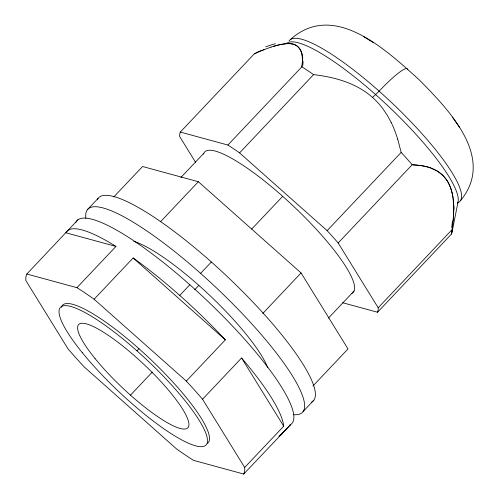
<?xml version="1.0" encoding="UTF-8"?>
<svg xmlns="http://www.w3.org/2000/svg" width="499" height="499" viewBox="0 0 499 499"><rect width="100%" height="100%" fill="white"/><g stroke="black" fill="none" stroke-linecap="round" stroke-linejoin="round"><path stroke-width="0.75" d="M453.753 209.312L453.204 220.758M302.375 61.751C304.234 52.85 298.159 42.558 288.347 43.625M451.913 230.488L451.826 231.474M302.057 65.537L301.895 66.791L227.887 145.041L180.32 132.067A133.982 28.306 43.4 0 0 179.671 136.545L195.589 162.325M451.689 232.746L451.533 234L377.525 312.249L342.595 302.718M451.664 232.983L451.533 234A133.982 28.306 43.4 0 0 452.188 229.521L452.474 227.382M452.075 231.954L457.945 202.394M460.533 200.586C496.131 157.715 448.414 109.468 419.104 79.703C386.519 50.486 333.943 0.131 290.299 39.664M78.012 219.728L26.852 274.02A147.76 31.219 43.4 0 0 25.886 280.613L68.007 348.826A147.76 31.219 43.4 0 0 84.244 366.965L176.434 448.838A147.76 31.219 43.4 0 0 193.631 460.39L243.705 474.05L290.774 424.481L280.026 435.571M87.275 209.829L98.041 198.446M113.847 196.88L142.571 166.51L198.359 181.73L301.072 272.947L347.996 348.938L312.892 386.058M180.32 132.067L254.334 53.811L264.327 49.544M180.844 177.544L203.81 153.268M26.852 274.02L76.927 287.68L115.949 246.425L65.874 232.759A147.76 31.219 43.4 0 1 115.949 246.425M160.597 221.662L198.359 181.73M76.927 287.68A147.76 31.219 43.4 0 1 94.124 299.232L133.146 257.971A147.76 31.219 43.4 0 1 225.342 339.844L186.314 381.105A147.76 31.219 43.4 0 1 202.55 399.244L244.672 467.457A147.76 31.219 43.4 0 1 243.705 474.05M227.887 145.041A133.982 28.306 43.4 0 1 239.57 152.887L313.578 74.638C334.667 77.052 356.38 83.046 372.553 97.461A75.854 73.334 8.3 0 1 383.488 109.599L387.586 115.818L391.097 122.299M179.752 295.427L189.845 284.754M200.61 273.371L211.37 261.994M251.721 229.072L282.69 196.332M136.957 350.847L138.972 348.714M194.753 289.738L198.852 285.403M130.488 395.158L152.376 372.017M377.525 312.249A133.982 28.306 43.4 0 0 378.18 307.771L338.172 242.982A133.982 28.306 43.4 0 0 327.144 230.657L401.152 152.407L397.709 139.159M262.78 313.441L301.072 272.947M338.172 242.982L412.18 164.732L420.133 165.425L427.612 166.965A113.678 69.124 -56.3 0 1 430.094 167.733L437.168 171.001L442.763 175.299M202.55 399.244L241.572 357.989A147.76 31.219 43.4 0 1 283.694 426.196L244.672 467.457M328.411 318.144L354.041 291.048M378.18 307.771L452.188 229.521C454.096 213.273 456.011 194.616 446.717 180.052M303.043 411.613L313.809 400.235M372.553 97.461L379.121 91.161A45.078 6.475 -48.4 0 1 407.777 69.779M254.334 53.811L256.118 53.006M262.106 50.436L263.06 50.05M263.534 49.856L271.076 47.074M273.789 46.207L280.432 44.498L286.12 43.694M286.064 43.7L287.942 43.625M286.332 43.681L289.694 43.669M413.839 164.807L412.18 164.732A133.982 28.306 43.4 0 0 401.152 152.407M289.869 43.681L293.2 44.218M419.378 165.319L420.252 165.443M420.694 165.506C428.111 166.604 435.577 169.055 441.347 174.008M363.359 36.489L373.707 42.839M441.584 174.207L444.728 177.407L447.285 180.925A75.779 46.058 -56.1 0 1 451.732 191.566L452.013 192.614M239.57 152.887L327.144 230.657M133.146 257.971L225.342 339.844M94.124 299.232L186.314 381.105M443.118 175.648L446.574 179.846M298.739 47.424L300.51 49.975M452.674 117.521L459.591 127.495M241.572 357.989L283.694 426.196M300.598 50.143L301.858 53.867M452.094 192.97L452.618 195.514M452.687 195.882L452.986 197.735M453.098 198.565L453.672 205.289M302.163 55.607L302.413 60.915L301.895 66.791A133.982 28.306 43.4 0 1 313.578 74.638M453.685 205.632L453.697 205.975M289.064 40.987A117.203 24.763 43.4 0 1 394.803 105.645A117.203 24.763 43.4 0 1 457.614 202.794M286.931 43.226A117.203 24.763 43.4 0 1 387.299 105.27A117.203 24.763 43.4 0 1 457.477 203.604M61.34 307.328A100.174 21.164 43.4 0 1 147.062 356.068A100.174 21.164 43.4 0 1 207.503 443.368M85.884 218.294A147.76 31.219 43.4 0 1 216.466 287.911A147.76 31.219 43.4 0 1 293.655 414.694M97.274 199.775A147.76 31.219 43.4 0 1 227.232 276.527A147.76 31.219 43.4 0 1 311.463 402.238M133.807 241.341A100.174 21.164 43.4 0 1 209.075 294.753A100.174 21.164 43.4 0 1 267.583 367.401M282.733 432.789A147.76 31.219 43.4 0 1 278.997 436.051M75.748 222.542A147.76 31.219 43.4 0 1 206.686 300.217A147.76 31.219 43.4 0 1 289.383 425.26M203.505 154.116A102.176 21.588 43.4 0 1 292.757 205.526A102.176 21.588 43.4 0 1 351.652 293.437M256.299 52.638A167.527 60.198 -41.8 0 1 261.825 50.274M271.032 47.143A113.678 40.681 -41.7 0 1 273.745 46.276M273.695 46.357A92.502 33.215 -41.8 0 1 286.039 43.731M265.805 46.837A126.21 46.75 -42.8 0 1 275.367 43.719M301.752 53.948A114.265 40.962 -42.1 0 1 302.032 55.651M303.074 61.265A168.406 60.629 -41.6 0 1 302.837 65.02M413.79 164.926A167.527 101.79 -56.1 0 1 418.898 165.369M453.859 205.887A114.265 69.704 -55.8 0 1 453.928 209.224M452.45 221.063A168.406 101.989 -56.3 0 1 451.689 227.656M452.138 230.083A167.527 60.179 -41.8 0 1 452.044 231.349M391.135 122.28A120.926 116.916 8.3 0 1 397.672 139.171M293.212 44.199A75.779 27.208 -41.8 0 1 298.733 47.43M95.072 358.575A75.131 15.874 43.4 0 0 187.431 428.167A75.131 15.874 43.4 0 0 117.284 341.759A75.131 15.874 43.4 0 0 95.072 358.575M82.341 352.712A100.174 21.164 43.4 0 0 205.482 445.501A100.174 21.164 43.4 0 0 111.957 330.294A100.174 21.164 43.4 0 0 82.341 352.712"/></g></svg>
